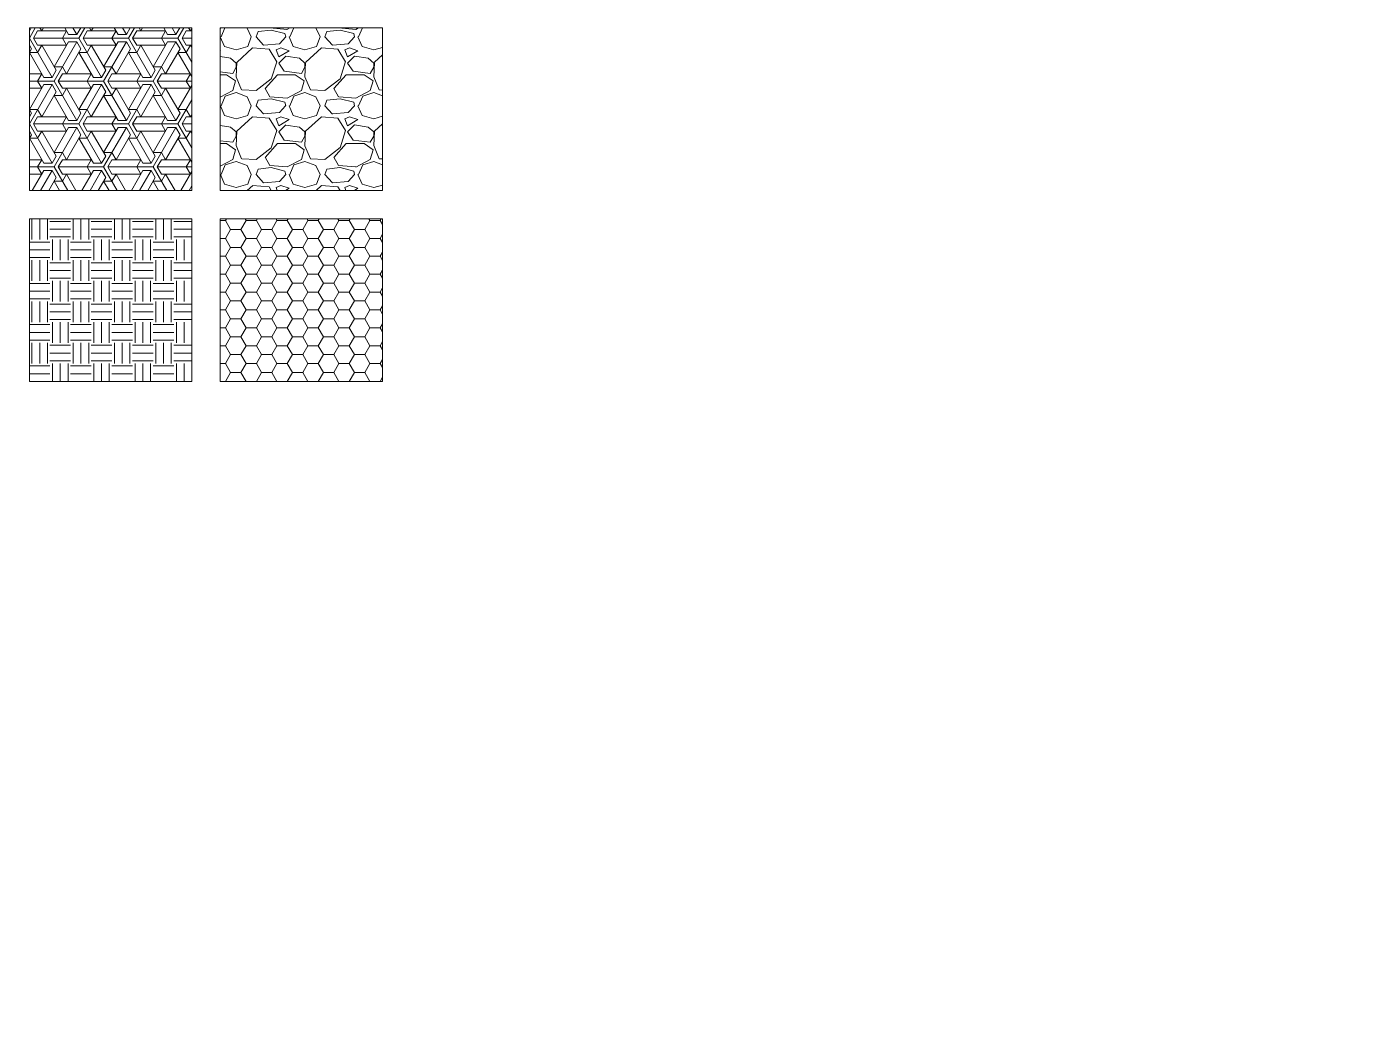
# Paper-space layout 'Layout1' of a CAD drawing. Header units: millimetres. Extents: x 0 to 244, y 21 to 207.
# The model-space entities are those that its viewports show. They can reach past a viewport. Long polylines and large blocks are cut down to what shows.
import ezdxf

# ---------------------------------------------------------------- set-up
doc = ezdxf.new("R2010")
doc.units = ezdxf.units.MM
doc.layers.get('0').update_dxf_attribs({"lineweight": 0})
doc.layers.add('Texture', color=3, linetype='Continuous', lineweight=0, true_color=0x00ff00)
doc.layers.add('Viewport', color=7, linetype='Continuous', lineweight=0)
doc.layers.get('Viewport').off()

msp = doc.modelspace()

# ---------------------------------------------------------------- hatches: boundary and pattern name
at = {"layer": 'Texture'}
h = msp.add_hatch(dxfattribs=at)
h.set_pattern_fill('ESCHER', color=256, scale=0.3)
h.paths.add_polyline_path([(0, 65.25), (0, 35.25), (30, 35.25), (30, 65.25)])
h = msp.add_hatch(dxfattribs=at)
h.set_pattern_fill('GRAVEL', color=256, scale=0.5)
h.paths.add_polyline_path([(35.21, 35.25), (65.21, 35.25), (65.21, 65.25), (35.21, 65.25)])
h = msp.add_hatch(dxfattribs=at)
h.set_pattern_fill('EARTH', color=256, scale=0.6)
h.paths.add_polyline_path([(30, 30), (0, 30), (0, 0), (30, 0)])
h = msp.add_hatch(dxfattribs=at)
h.set_pattern_fill('HONEY', color=256, scale=0.6)
h.paths.add_polyline_path([(35.21, 0), (65.21, 0), (65.21, 30), (35.21, 30)])

# ---------------------------------------------------------------- linework, layer by layer
for points in [[(0, 35.25), (30, 35.25), (30, 65.25), (0, 65.25)], [(35.21, 35.25), (65.21, 35.25), (65.21, 65.25), (35.21, 65.25)], [(0, 0), (30, 0), (30, 30), (0, 30)], [(35.21, 0), (65.21, 0), (65.21, 30), (35.21, 30)]]:
    msp.add_lwpolyline(points, close=True)

psp = doc.layouts.get("Layout1")

# ---------------------------------------------------------------- viewports
at = {"layer": 'Viewport'}
psp.add_viewport(center=(121.89, 114.04), size=(243.91, 186.6017), view_center_point=(121.42, -27.79), view_height=186.6017, dxfattribs=at)

doc.saveas('drawing.dxf')
